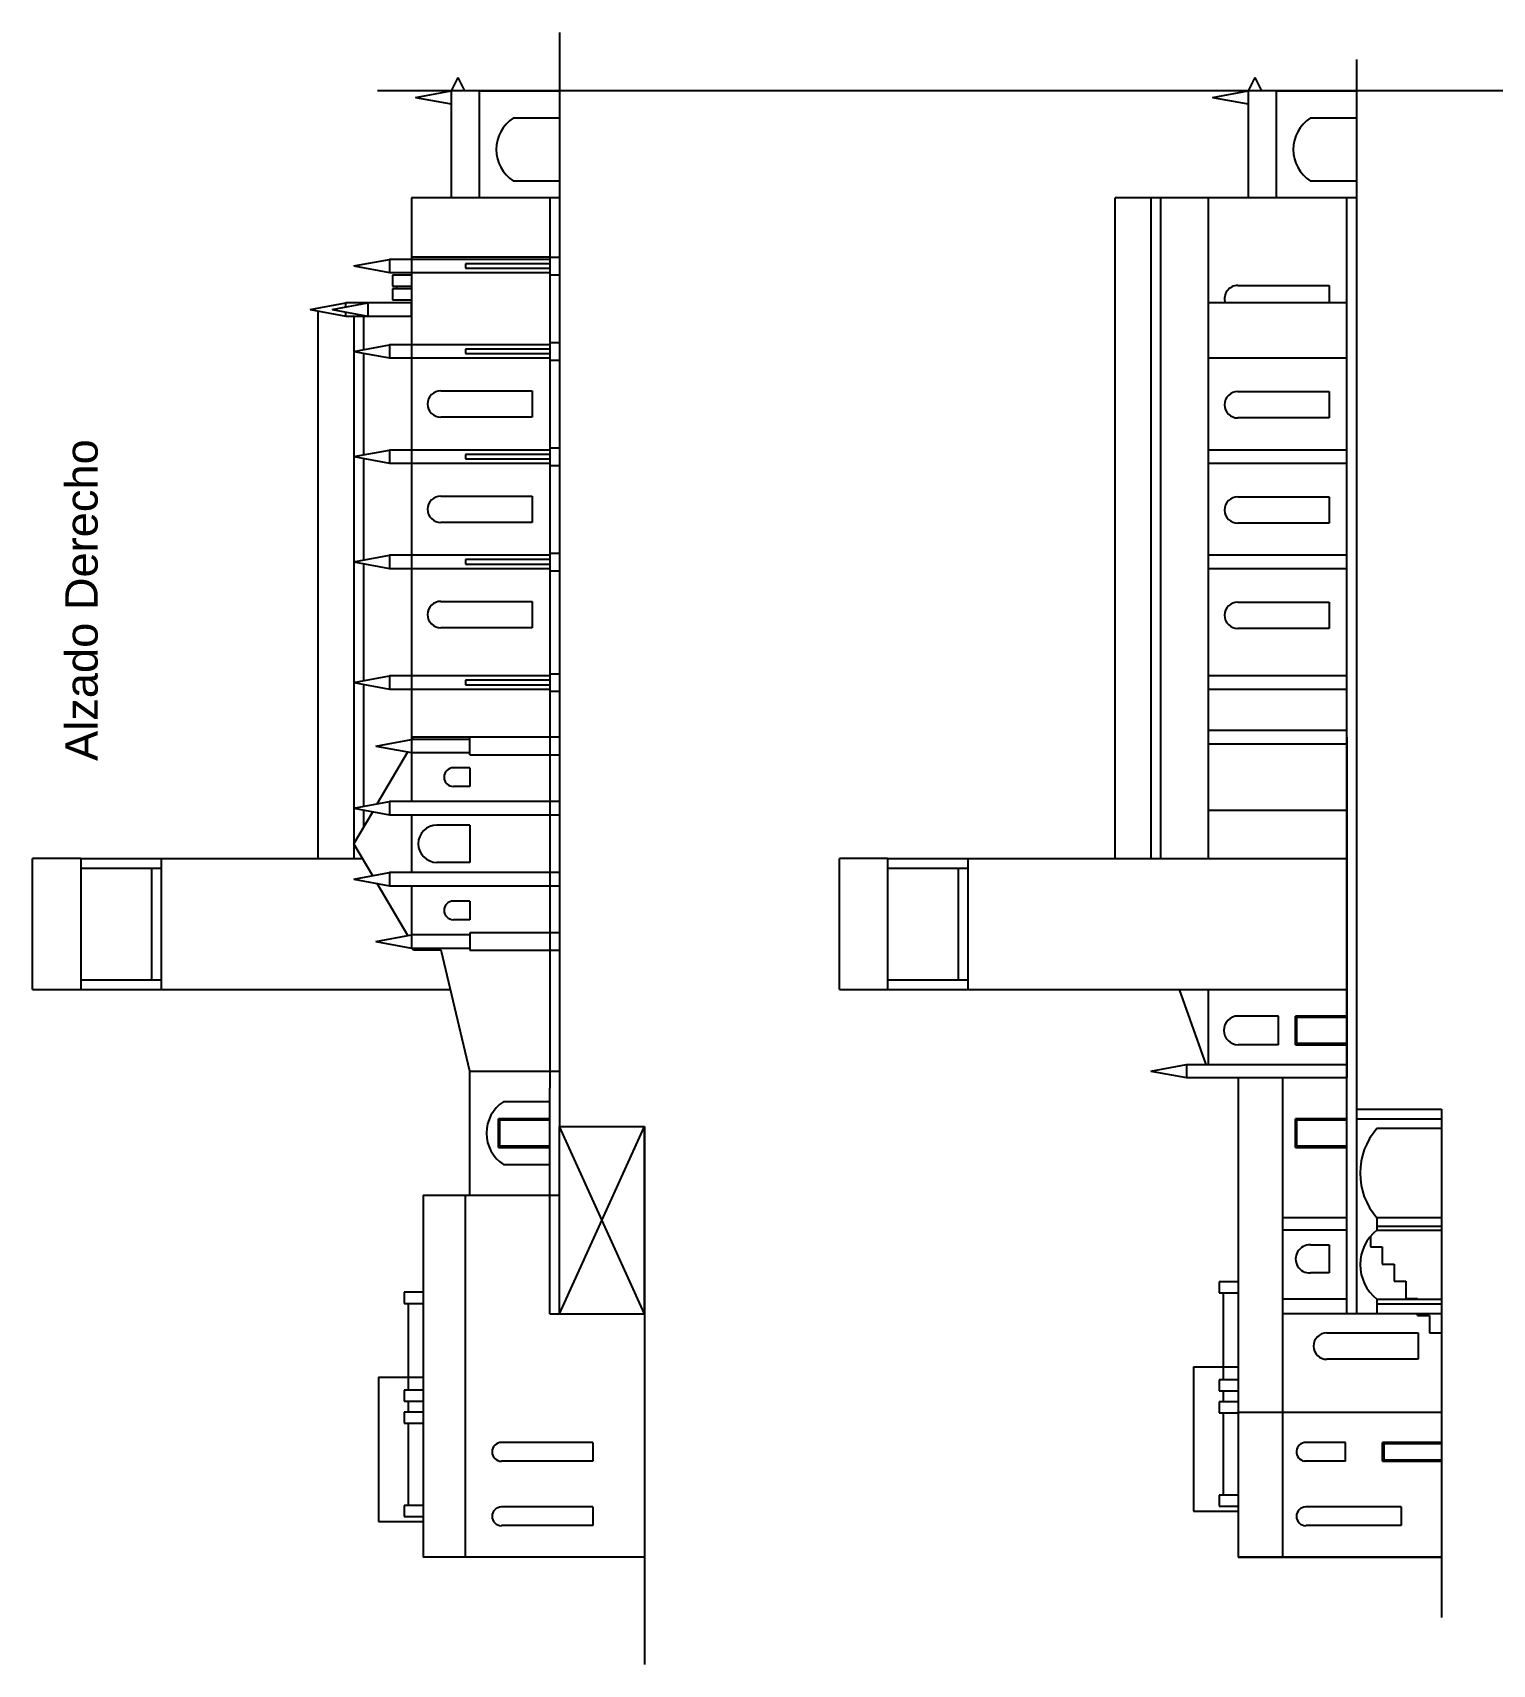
# Model space of a CAD drawing. Header units: millimetres. Extents: x 1971 to 2227, y 2630 to 3098.
# Drawn here: x 2044.6 to 2090, y 2868.8 to 2919.6 of the extents above; entities that cross this region are included whole.
import ezdxf

# ---------------------------------------------------------------- set-up
doc = ezdxf.new("R2010")
doc.units = ezdxf.units.MM
for name, color, linetype in [('CarpinteriaExterior', 130, 'Continuous'), ('Montaje', 7, 'Continuous'), ('PrimerPlano', 160, 'Continuous'), ('SegundoPlano', 254, 'Continuous'), ('Texto', 250, 'Continuous')]:
    doc.layers.add(name, color=color, linetype=linetype)
doc.styles.get("Standard").update_dxf_attribs({"font": 'arial.ttf'})

msp = doc.modelspace()

# ---------------------------------------------------------------- linework, layer by layer
at = {"layer": 'CarpinteriaExterior'}
for p, q in [((2082.081, 2911.692), (2084.923, 2911.692)), ((2084.923, 2911.692), (2084.923, 2911.155)), ((2057.318, 2908.42), (2060.16, 2908.42)), ((2060.16, 2908.42), (2060.16, 2907.598)), ((2082.081, 2908.398), (2084.923, 2908.398)), ((2084.923, 2908.398), (2084.923, 2907.576)), ((2060.16, 2907.598), (2057.318, 2907.598)), ((2084.923, 2907.576), (2082.081, 2907.576)), ((2057.318, 2905.149), (2060.16, 2905.149)), ((2060.16, 2905.149), (2060.16, 2904.326)), ((2082.081, 2905.126), (2084.923, 2905.126)), ((2084.923, 2905.126), (2084.923, 2904.304)), ((2060.16, 2904.326), (2057.318, 2904.326)), ((2084.923, 2904.304), (2082.081, 2904.304)), ((2057.318, 2901.877), (2060.16, 2901.877)), ((2060.16, 2901.877), (2060.16, 2901.054)), ((2082.081, 2901.855), (2084.923, 2901.855)), ((2084.923, 2901.855), (2084.923, 2901.032)), ((2060.16, 2901.054), (2057.318, 2901.054)), ((2084.923, 2901.032), (2082.081, 2901.032)), ((2058.216, 2896.705), (2057.707, 2896.705)), ((2058.216, 2896.705), (2058.216, 2896.124)), ((2058.216, 2896.124), (2057.707, 2896.124)), ((2058.216, 2894.925), (2057.198, 2894.925)), ((2058.216, 2894.925), (2058.216, 2893.763)), ((2058.216, 2893.763), (2057.198, 2893.763)), ((2058.216, 2892.564), (2057.707, 2892.564)), ((2058.216, 2892.564), (2058.216, 2891.983)), ((2058.216, 2891.983), (2057.707, 2891.983)), ((2083.346, 2888.99), (2082.091, 2888.99)), ((2083.346, 2888.1), (2083.346, 2888.99)), ((2083.346, 2888.1), (2082.091, 2888.1)), ((2084.337, 2881.878), (2084.923, 2881.878)), ((2084.923, 2881.878), (2084.923, 2881.006)), ((2084.923, 2881.006), (2084.337, 2881.006)), ((2084.845, 2879.144), (2087.686, 2879.144)), ((2087.686, 2879.144), (2087.686, 2878.322)), ((2087.686, 2879.144), (2087.686, 2878.322)), ((2087.686, 2878.322), (2084.845, 2878.322)), ((2062.04, 2875.738), (2059.199, 2875.738)), ((2062.04, 2875.738), (2062.04, 2875.157)), ((2085.425, 2875.738), (2084.198, 2875.738)), ((2085.425, 2875.157), (2085.425, 2875.738)), ((2086.574, 2875.157), (2086.574, 2875.738)), ((2086.574, 2875.641), (2086.574, 2875.157)), ((2086.614, 2875.705), (2086.614, 2875.19)), ((2062.04, 2875.157), (2059.199, 2875.157)), ((2085.425, 2875.157), (2084.149, 2875.157)), ((2062.04, 2873.734), (2059.199, 2873.734)), ((2062.04, 2873.734), (2062.04, 2873.153)), ((2087.155, 2873.734), (2084.193, 2873.734)), ((2087.155, 2873.734), (2087.155, 2873.153)), ((2062.04, 2873.153), (2059.199, 2873.153)), ((2087.155, 2873.153), (2084.193, 2873.153))]:
    msp.add_line(p, q, dxfattribs=at)
for points in [[(2083.877, 2888.1), (2083.877, 2888.99)], [(2083.91, 2888.956), (2085.47, 2888.956), (2085.47, 2888.99), (2083.877, 2888.99)], [(2083.91, 2888.134), (2083.91, 2888.956)], [(2083.877, 2888.1), (2085.47, 2888.1), (2085.47, 2888.134), (2083.91, 2888.134)], [(2059.114, 2884.907), (2059.114, 2885.797)], [(2059.147, 2885.763), (2060.707, 2885.763), (2060.707, 2885.797), (2059.114, 2885.797)], [(2083.877, 2884.907), (2083.877, 2885.797)], [(2083.91, 2885.763), (2085.47, 2885.763), (2085.47, 2885.797), (2083.877, 2885.797)], [(2059.147, 2884.941), (2059.147, 2885.763)], [(2083.91, 2884.941), (2083.91, 2885.763)], [(2059.114, 2884.907), (2060.707, 2884.907), (2060.707, 2884.941), (2059.147, 2884.941)], [(2083.877, 2884.907), (2085.47, 2884.907), (2085.47, 2884.941), (2083.91, 2884.941)], [(2088.404, 2875.738), (2086.574, 2875.738)], [(2086.614, 2875.705), (2088.404, 2875.705)], [(2086.574, 2875.157), (2088.404, 2875.157)], [(2088.404, 2875.19), (2086.614, 2875.19)]]:
    msp.add_lwpolyline(points, dxfattribs=at)
for centre, radius, start, end in [((2082.081, 2911.281), 0.411, 90, 197.8423), ((2057.318, 2908.009), 0.411, 90, 270), ((2082.081, 2907.987), 0.411, 90, 270), ((2057.318, 2904.737), 0.411, 90, 270), ((2082.081, 2904.715), 0.411, 90, 270), ((2057.318, 2901.465), 0.411, 90, 270), ((2082.081, 2901.443), 0.411, 90, 270), ((2057.707, 2896.414), 0.29, 90, 270), ((2057.198, 2894.344), 0.581, 90, 270), ((2057.707, 2892.273), 0.29, 90, 270), ((2082.091, 2888.545), 0.445, 90, 270), ((2084.313, 2881.442), 0.437, 86.9683, 273.0317), ((2084.845, 2878.733), 0.411, 90, 270), ((2059.199, 2875.447), 0.291, 90, 270), ((2084.194, 2875.446), 0.292, 89.237, 261.2821), ((2059.199, 2873.443), 0.291, 90, 270), ((2084.193, 2873.443), 0.291, 90, 270)]:
    msp.add_arc(centre, radius, start, end, dxfattribs=at)
at = {"layer": 'Montaje'}
msp.add_line((2150.029, 2917.745), (2055.354, 2917.745), dxfattribs=at)
at = {"layer": 'PrimerPlano'}
for p, q in [((2061.009, 2919.55), (2061.009, 2885.562)), ((2085.772, 2918.716), (2085.772, 2886.098)), ((2085.772, 2886.098), (2088.404, 2886.098)), ((2088.404, 2886.098), (2088.404, 2870.3)), ((2061.009, 2885.562), (2063.641, 2885.562)), ((2063.641, 2885.562), (2063.641, 2868.842))]:
    msp.add_line(p, q, dxfattribs=at)
at = {"layer": 'SegundoPlano'}
for p, q in [((2056.531, 2917.539), (2057.639, 2917.745)), ((2057.844, 2918.156), (2057.639, 2917.745)), ((2058.518, 2917.745), (2057.639, 2917.745)), ((2057.639, 2917.745), (2057.639, 2914.421)), ((2058.05, 2917.745), (2057.639, 2917.745)), ((2057.844, 2918.156), (2058.05, 2917.745)), ((2058.518, 2914.421), (2058.518, 2917.745)), ((2058.518, 2917.745), (2061.009, 2917.745)), ((2081.294, 2917.539), (2082.402, 2917.745)), ((2082.607, 2918.156), (2082.402, 2917.745)), ((2083.28, 2917.745), (2082.402, 2917.745)), ((2082.402, 2917.745), (2082.402, 2914.421)), ((2082.813, 2917.745), (2082.402, 2917.745)), ((2082.607, 2918.156), (2082.813, 2917.745)), ((2083.28, 2914.421), (2083.28, 2917.745)), ((2083.28, 2917.745), (2085.772, 2917.745)), ((2056.531, 2917.539), (2057.639, 2917.334)), ((2081.294, 2917.539), (2082.402, 2917.334)), ((2061.009, 2916.892), (2059.563, 2916.892)), ((2085.772, 2916.892), (2084.326, 2916.892)), ((2059.563, 2914.944), (2061.009, 2914.944)), ((2084.326, 2914.944), (2085.772, 2914.944)), ((2056.402, 2914.421), (2056.402, 2897.587)), ((2061.009, 2914.421), (2056.402, 2914.421)), ((2060.707, 2914.421), (2060.707, 2897.33)), ((2078.272, 2893.885), (2078.272, 2914.421)), ((2085.772, 2914.421), (2078.272, 2914.421)), ((2079.38, 2914.421), (2079.38, 2893.885)), ((2079.681, 2914.421), (2079.681, 2893.885)), ((2081.164, 2914.421), (2081.164, 2893.885)), ((2085.47, 2879.735), (2085.47, 2914.421)), ((2054.617, 2912.298), (2055.725, 2912.504)), ((2054.617, 2912.298), (2055.725, 2912.093)), ((2055.725, 2912.504), (2055.725, 2912.093)), ((2060.707, 2912.504), (2055.725, 2912.504)), ((2060.707, 2912.571), (2056.402, 2912.571)), ((2056.402, 2912.549), (2056.402, 2897.587)), ((2060.707, 2912.37), (2058.08, 2912.37)), ((2058.08, 2912.37), (2058.08, 2912.227)), ((2058.08, 2912.227), (2060.707, 2912.227)), ((2060.707, 2912.571), (2061.009, 2912.571)), ((2055.725, 2912.093), (2060.707, 2912.093)), ((2056.402, 2912.013), (2055.819, 2912.013)), ((2055.819, 2912.013), (2055.819, 2911.67)), ((2055.819, 2911.67), (2056.402, 2911.67)), ((2055.943, 2911.67), (2055.943, 2911.585)), ((2060.707, 2912.026), (2061.009, 2912.026)), ((2053.262, 2910.95), (2054.369, 2911.155)), ((2053.939, 2910.95), (2055.046, 2911.155)), ((2056.402, 2911.155), (2054.369, 2911.155)), ((2054.369, 2911.03), (2054.369, 2911.155)), ((2055.046, 2911.155), (2055.046, 2910.744)), ((2056.402, 2911.585), (2055.819, 2911.585)), ((2055.819, 2911.585), (2055.819, 2911.242)), ((2055.819, 2911.242), (2056.402, 2911.242)), ((2056.402, 2910.744), (2056.402, 2911.155)), ((2085.47, 2911.155), (2081.164, 2911.155)), ((2053.262, 2910.95), (2054.369, 2910.744)), ((2053.509, 2893.885), (2053.509, 2910.904)), ((2053.939, 2910.95), (2055.046, 2910.744)), ((2054.369, 2910.744), (2054.369, 2910.87)), ((2054.369, 2910.744), (2056.402, 2910.744)), ((2054.617, 2910.744), (2054.617, 2893.885)), ((2054.919, 2910.744), (2054.919, 2909.701)), ((2054.617, 2909.645), (2055.725, 2909.851)), ((2054.617, 2909.645), (2055.725, 2909.44)), ((2055.725, 2909.851), (2055.725, 2909.44)), ((2060.707, 2909.851), (2055.725, 2909.851)), ((2060.707, 2909.717), (2058.08, 2909.717)), ((2058.08, 2909.717), (2058.08, 2909.574)), ((2060.707, 2909.918), (2061.009, 2909.918)), ((2054.919, 2909.589), (2054.919, 2906.429)), ((2055.725, 2909.44), (2060.707, 2909.44)), ((2058.08, 2909.574), (2060.707, 2909.574)), ((2060.707, 2909.373), (2061.009, 2909.373)), ((2081.164, 2909.44), (2085.47, 2909.44)), ((2054.617, 2906.373), (2055.725, 2906.579)), ((2055.725, 2906.579), (2055.725, 2906.168)), ((2060.707, 2906.579), (2055.725, 2906.579)), ((2060.707, 2906.646), (2061.009, 2906.646)), ((2085.47, 2906.579), (2081.164, 2906.579)), ((2054.617, 2906.373), (2055.725, 2906.168)), ((2054.919, 2906.317), (2054.919, 2903.157)), ((2055.725, 2906.168), (2060.707, 2906.168)), ((2060.707, 2906.445), (2058.08, 2906.445)), ((2058.08, 2906.445), (2058.08, 2906.302)), ((2058.08, 2906.302), (2060.707, 2906.302)), ((2060.707, 2906.101), (2061.009, 2906.101)), ((2081.164, 2906.168), (2085.47, 2906.168)), ((2060.707, 2905.342), (2060.707, 2905.342)), ((2054.617, 2903.101), (2055.725, 2903.307)), ((2054.617, 2903.101), (2055.725, 2902.896)), ((2054.919, 2903.045), (2054.919, 2899.41)), ((2055.725, 2903.307), (2055.725, 2902.896)), ((2060.707, 2903.307), (2055.725, 2903.307)), ((2060.707, 2903.173), (2058.08, 2903.173)), ((2058.08, 2903.173), (2058.08, 2903.03)), ((2058.08, 2903.03), (2060.707, 2903.03)), ((2060.707, 2903.374), (2061.009, 2903.374)), ((2085.47, 2903.307), (2081.164, 2903.307)), ((2055.725, 2902.896), (2060.707, 2902.896)), ((2060.707, 2902.829), (2061.009, 2902.829)), ((2081.164, 2902.896), (2085.47, 2902.896)), ((2054.617, 2899.354), (2055.725, 2899.56)), ((2055.725, 2899.56), (2055.725, 2899.149)), ((2060.707, 2899.56), (2055.725, 2899.56)), ((2060.707, 2899.627), (2061.009, 2899.627)), ((2085.47, 2899.56), (2081.164, 2899.56)), ((2054.617, 2899.354), (2055.725, 2899.149)), ((2054.919, 2899.298), (2054.919, 2895.503)), ((2055.725, 2899.149), (2060.707, 2899.149)), ((2060.707, 2899.426), (2058.08, 2899.426)), ((2058.08, 2899.426), (2058.08, 2899.283)), ((2058.08, 2899.283), (2060.707, 2899.283)), ((2060.707, 2899.082), (2061.009, 2899.082)), ((2081.164, 2899.149), (2085.47, 2899.149)), ((2055.294, 2897.381), (2056.402, 2897.587)), ((2061.009, 2897.654), (2056.402, 2897.654)), ((2056.469, 2897.654), (2056.402, 2897.587)), ((2056.402, 2897.587), (2056.402, 2895.653)), ((2058.216, 2897.587), (2056.402, 2897.587)), ((2056.402, 2897.587), (2056.402, 2897.176)), ((2058.216, 2897.109), (2058.216, 2897.654)), ((2085.47, 2897.86), (2081.164, 2897.86)), ((2081.164, 2897.448), (2085.47, 2897.448)), ((2085.47, 2897.654), (2085.47, 2887.075)), ((2055.294, 2897.381), (2056.402, 2897.176)), ((2055.345, 2895.582), (2056.293, 2897.196)), ((2056.402, 2897.176), (2058.216, 2897.176)), ((2058.216, 2897.109), (2061.009, 2897.109)), ((2060.707, 2897.33), (2060.707, 2886.751)), ((2054.617, 2895.447), (2055.725, 2895.653)), ((2054.617, 2895.447), (2055.725, 2895.242)), ((2060.707, 2895.653), (2055.725, 2895.653)), ((2055.725, 2895.653), (2055.725, 2895.242)), ((2061.009, 2895.653), (2060.707, 2895.653)), ((2054.617, 2894.344), (2055.201, 2895.339)), ((2054.919, 2895.391), (2054.919, 2894.857)), ((2055.725, 2895.242), (2060.707, 2895.242)), ((2056.402, 2895.242), (2056.402, 2893.446)), ((2056.402, 2895.242), (2056.402, 2893.446)), ((2060.707, 2895.242), (2061.009, 2895.242)), ((2085.47, 2895.381), (2081.164, 2895.381)), ((2046.135, 2893.885), (2044.636, 2893.885)), ((2044.636, 2889.81), (2044.636, 2893.885)), ((2046.135, 2893.885), (2054.887, 2893.885)), ((2046.135, 2893.885), (2046.135, 2889.81)), ((2048.626, 2893.885), (2048.626, 2889.81)), ((2055.201, 2893.349), (2054.617, 2894.344)), ((2071.2, 2893.885), (2069.7, 2893.885)), ((2069.7, 2889.81), (2069.7, 2893.885)), ((2071.2, 2893.885), (2085.47, 2893.885)), ((2071.2, 2893.885), (2071.2, 2889.81)), ((2073.691, 2893.885), (2073.691, 2889.81)), ((2046.135, 2893.583), (2048.626, 2893.583)), ((2048.325, 2893.583), (2048.325, 2890.112)), ((2054.617, 2893.24), (2055.725, 2893.446)), ((2060.707, 2893.446), (2055.725, 2893.446)), ((2055.725, 2893.446), (2055.725, 2893.035)), ((2061.009, 2893.446), (2060.707, 2893.446)), ((2071.2, 2893.583), (2073.691, 2893.583)), ((2071.2, 2893.583), (2073.691, 2893.583)), ((2073.389, 2893.583), (2073.389, 2890.112)), ((2054.617, 2893.24), (2055.725, 2893.035)), ((2056.293, 2891.491), (2055.345, 2893.105)), ((2055.725, 2893.035), (2060.707, 2893.035)), ((2056.402, 2893.035), (2056.402, 2891.1)), ((2056.402, 2893.035), (2056.402, 2891.1)), ((2060.707, 2893.035), (2061.009, 2893.035)), ((2055.294, 2891.306), (2056.402, 2891.512)), ((2058.216, 2891.512), (2056.402, 2891.512)), ((2056.402, 2891.512), (2056.402, 2891.1)), ((2061.009, 2891.579), (2058.216, 2891.579)), ((2058.216, 2891.579), (2058.216, 2891.033)), ((2055.294, 2891.306), (2056.402, 2891.1)), ((2056.402, 2891.1), (2058.216, 2891.1)), ((2056.469, 2891.033), (2056.402, 2891.1)), ((2057.324, 2891.033), (2056.469, 2891.033)), ((2058.216, 2887.28), (2057.324, 2891.033)), ((2057.324, 2891.033), (2057.324, 2891.033)), ((2058.216, 2891.033), (2061.009, 2891.033)), ((2046.135, 2890.112), (2048.626, 2890.112)), ((2071.2, 2890.112), (2073.691, 2890.112)), ((2044.636, 2889.81), (2046.135, 2889.81)), ((2046.135, 2889.81), (2057.615, 2889.81)), ((2069.7, 2889.81), (2071.2, 2889.81)), ((2071.2, 2889.81), (2085.47, 2889.81)), ((2080.258, 2889.81), (2081.091, 2887.486)), ((2081.164, 2889.81), (2081.164, 2887.486)), ((2079.38, 2887.28), (2080.488, 2887.486)), ((2080.488, 2887.486), (2080.488, 2887.075)), ((2080.488, 2887.486), (2080.488, 2887.075)), ((2080.488, 2887.486), (2085.47, 2887.486)), ((2058.216, 2883.423), (2058.216, 2887.28)), ((2058.216, 2887.28), (2061.009, 2887.28)), ((2079.38, 2887.28), (2080.488, 2887.075)), ((2080.488, 2887.075), (2085.47, 2887.075)), ((2082.087, 2887.075), (2082.087, 2872.176)), ((2083.468, 2887.075), (2083.468, 2872.176)), ((2060.707, 2886.326), (2059.261, 2886.326)), ((2060.707, 2879.735), (2060.707, 2886.751)), ((2085.772, 2886.098), (2085.772, 2879.735)), ((2085.772, 2885.797), (2088.404, 2885.797)), ((2061.009, 2879.735), (2061.009, 2885.562)), ((2063.641, 2879.735), (2061.009, 2885.562)), ((2061.009, 2879.735), (2063.641, 2885.562)), ((2063.641, 2879.735), (2063.641, 2885.562)), ((2088.404, 2885.495), (2086.404, 2885.495)), ((2059.261, 2884.378), (2060.707, 2884.378)), ((2056.766, 2883.423), (2061.009, 2883.423)), ((2056.766, 2883.423), (2056.766, 2872.176)), ((2058.075, 2883.423), (2058.075, 2872.176)), ((2085.47, 2882.719), (2083.468, 2882.719)), ((2085.47, 2882.339), (2083.468, 2882.339)), ((2088.404, 2882.719), (2086.404, 2882.719)), ((2086.404, 2882.719), (2086.404, 2882.339)), ((2086.404, 2882.464), (2088.404, 2882.464)), ((2086.404, 2882.339), (2088.404, 2882.339)), ((2086.202, 2882.145), (2086.202, 2881.819)), ((2086.202, 2881.819), (2086.568, 2881.819)), ((2086.568, 2881.819), (2086.568, 2881.284)), ((2086.568, 2881.284), (2086.934, 2881.284)), ((2086.934, 2881.284), (2086.934, 2880.749)), ((2082.087, 2880.728), (2081.504, 2880.728)), ((2081.504, 2880.728), (2081.504, 2880.384)), ((2086.934, 2880.749), (2087.301, 2880.749)), ((2087.301, 2880.749), (2087.301, 2880.214)), ((2056.766, 2880.404), (2056.183, 2880.404)), ((2056.183, 2880.404), (2056.183, 2880.06)), ((2081.504, 2880.384), (2082.087, 2880.384)), ((2081.628, 2880.384), (2081.628, 2877.688)), ((2085.47, 2880.194), (2083.468, 2880.194)), ((2086.404, 2880.194), (2088.404, 2880.194)), ((2086.404, 2880.194), (2086.404, 2879.735)), ((2087.301, 2880.214), (2087.667, 2880.214)), ((2087.667, 2880.214), (2087.667, 2880.194)), ((2056.183, 2880.06), (2056.766, 2880.06)), ((2056.307, 2880.06), (2056.307, 2877.364)), ((2060.707, 2879.735), (2063.641, 2879.735)), ((2085.47, 2879.735), (2083.468, 2879.735)), ((2088.404, 2879.735), (2085.47, 2879.735)), ((2088.404, 2880.037), (2086.404, 2880.037)), ((2087.667, 2879.679), (2087.667, 2879.735)), ((2087.667, 2879.679), (2088.033, 2879.679)), ((2088.033, 2879.679), (2088.033, 2879.144)), ((2088.033, 2879.144), (2088.399, 2879.144)), ((2055.378, 2877.768), (2056.766, 2877.768)), ((2055.378, 2877.768), (2055.378, 2873.277)), ((2080.699, 2878.092), (2082.087, 2878.092)), ((2080.699, 2878.092), (2080.699, 2873.601)), ((2082.087, 2877.688), (2081.504, 2877.688)), ((2081.504, 2877.688), (2081.504, 2877.345)), ((2056.766, 2877.364), (2056.183, 2877.364)), ((2056.183, 2877.364), (2056.183, 2877.021)), ((2081.504, 2877.345), (2082.087, 2877.345)), ((2081.628, 2877.345), (2081.628, 2877.006)), ((2056.183, 2877.021), (2056.766, 2877.021)), ((2056.766, 2876.682), (2056.183, 2876.682)), ((2056.183, 2876.682), (2056.183, 2876.338)), ((2056.307, 2877.021), (2056.307, 2876.682)), ((2082.087, 2877.006), (2081.504, 2877.006)), ((2081.504, 2877.006), (2081.504, 2876.662)), ((2081.504, 2876.662), (2082.087, 2876.662)), ((2081.628, 2876.662), (2081.628, 2874.103)), ((2082.087, 2876.684), (2088.404, 2876.684)), ((2056.183, 2876.338), (2056.766, 2876.338)), ((2056.307, 2876.338), (2056.307, 2873.779)), ((2056.766, 2873.779), (2056.183, 2873.779)), ((2056.183, 2873.779), (2056.183, 2873.436)), ((2080.699, 2873.601), (2082.087, 2873.601)), ((2082.087, 2874.103), (2081.504, 2874.103)), ((2081.504, 2874.103), (2081.504, 2873.76)), ((2081.504, 2873.76), (2082.087, 2873.76)), ((2055.378, 2873.277), (2056.766, 2873.277)), ((2056.183, 2873.436), (2056.766, 2873.436)), ((2063.641, 2872.176), (2056.766, 2872.176)), ((2088.404, 2872.176), (2082.087, 2872.176)), ((2082.087, 2872.176), (2088.404, 2872.176))]:
    msp.add_line(p, q, dxfattribs=at)
for centre, radius, start, end in [((2060.203, 2915.918), 1.165, 123.3007, 236.6993), ((2084.966, 2915.918), 1.165, 123.3007, 236.6993), ((2059.901, 2885.352), 1.165, 123.3007, 236.6993), ((2087.982, 2884.107), 2.102, 138.6687, 221.3313), ((2087.241, 2881.266), 1.36, 127.9628, 232.0372)]:
    msp.add_arc(centre, radius, start, end, dxfattribs=at)

# ---------------------------------------------------------------- texts
at = {"layer": 'Texto', "insert": (2045.65, 2896.917), "char_height": 1.00583, "attachment_point": 1, "rotation": 90}
msp.add_mtext_dynamic_manual_height_columns('Alzado Derecho', width=15.7272, gutter_width=5.029, heights=[1.186], dxfattribs=at)

doc.saveas('drawing.dxf')
